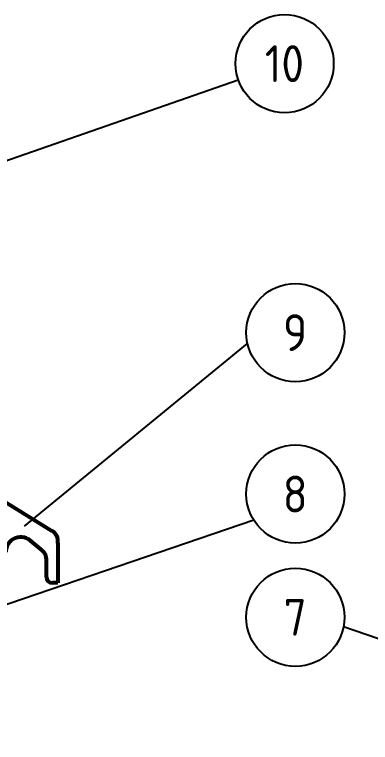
# Model space of a CAD drawing. Header units: millimetres. Extents: x 119255 to 128417, y -8474 to -5389.
# Drawn here: x 125724 to 126025, y -6717 to -6100 of the extents above; entities that cross this region are included whole.
import ezdxf
from ezdxf.enums import TextEntityAlignment as Align

# ---------------------------------------------------------------- set-up
doc = ezdxf.new("R2010")
doc.units = ezdxf.units.MM
doc.header["$LTSCALE"] = 3
doc.layers.add('A', color=3, linetype='Continuous')
doc.layers.add('S', color=254, linetype='Continuous')
doc.layers.add('标注、文本', color=3, linetype='Continuous', lineweight=25)
doc.layers.add('粗实线', color=4, linetype='Continuous', lineweight=53)
doc.styles.add('ST_WIN', font='isocp2.shx', dxfattribs={"bigfont": 'hzdxfst.shx'})

msp = doc.modelspace()

# ---------------------------------------------------------------- linework, layer by layer
at = {"layer": 'A'}
for p, q in [((125624.33, -6256.29), (125913.36, -6155.54)), ((125576.03, -6647.9), (125926.48, -6528.42))]:
    msp.add_line(p, q, dxfattribs=at)
for centre in [(125952.62, -6141.86), (125961.75, -6369.71), (125961.75, -6506.4), (125961.75, -6610.83)]:
    msp.add_circle(centre, 41.58, dxfattribs=at)
at = {"layer": '标注、文本'}
for p, q in [((125732.29, -6533.59), (125921.17, -6378.79)), ((126002.57, -6618.71), (126289.11, -6716.85))]:
    msp.add_line(p, q, dxfattribs=at)
at = {"layer": '粗实线', "ltscale": 2}
for p, q in [((125706.07, -6507.11), (125755.36, -6537.48)), ((125747.24, -6554.27), (125735.57, -6544.65)), ((125760.46, -6548), (125760.46, -6581.78)), ((125750.88, -6576.78), (125750.88, -6561.99)), ((125760.46, -6581.78), (125755.88, -6581.78))]:
    msp.add_line(p, q, dxfattribs=at)
for centre, radius, start, end in [((125750.61, -6546.27), 10, 350.03143, 61.59073), ((125729.05, -6555.49), 12.65, 42.05218, 181.16045), ((125740.88, -6561.99), 10, 0, 50.49932), ((125755.88, -6576.78), 5, 180, 270)]:
    msp.add_arc(centre, radius, start, end, dxfattribs=at)

# ---------------------------------------------------------------- texts
at = {"layer": 'S', "color": 7, "style": 'ST_WIN'}
for s, height, p in [('10', 31.185, (125952.46, -6141.86)), ('9', 31.18, (125961.58, -6369.71)), ('8', 31.18, (125961.58, -6506.4)), ('7', 31.18, (125961.58, -6610.83))]:
    msp.add_text(s, height=height, dxfattribs=at).set_placement(p, align=Align.MIDDLE)

doc.saveas('drawing.dxf')
